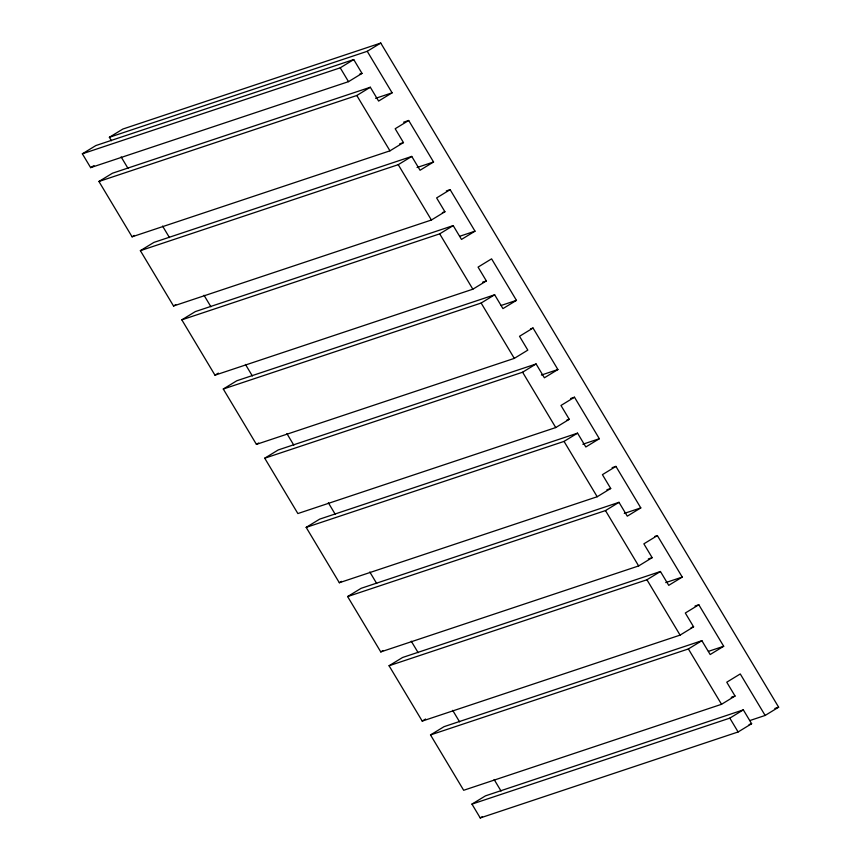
<?xml version="1.0" encoding="UTF-8"?>
<svg xmlns="http://www.w3.org/2000/svg" width="861" height="861" viewBox="0 0 861 861"><rect width="100%" height="100%" fill="white"/><g stroke="black" fill="none" stroke-linecap="round" stroke-linejoin="round"><path stroke-width="1.29" d="M82.355 153.807L95.862 145.552L353.731 59.56L362.018 73.4L348.511 81.655L90.642 167.637L82.355 153.807L340.224 67.825L353.731 59.56M111.446 140.752L109.379 137.286L122.886 129.032L380.756 43.05L778.645 707.193L765.138 715.448L749.888 720.539M90.642 167.637L94.021 165.581M765.138 715.448L740.266 673.948L726.759 682.203L735.046 696.032L721.54 704.298L463.67 790.28L430.511 734.928L444.018 726.673L701.887 640.692L710.174 654.532L723.692 646.267L698.82 604.766L685.313 613.021L693.6 626.851L680.093 635.117L422.224 721.098L389.064 665.747L402.571 657.492L660.441 571.51L668.728 585.351L682.246 577.085L657.373 535.585L643.867 543.84L652.154 557.67L638.647 565.935L380.777 651.917L347.618 596.565L361.125 588.311L618.994 502.329L627.282 516.169L640.799 507.904L615.927 466.393L602.42 474.659L610.707 488.488L597.19 496.743L339.331 582.736L306.172 527.384L319.679 519.129L577.548 433.148L585.835 446.977L599.342 438.723L574.481 397.212L560.974 405.477L569.261 419.307L555.743 427.562L297.874 513.554L264.725 458.203L278.232 449.948L536.102 363.966L544.389 377.796L557.896 369.541L533.034 328.03L519.517 336.296L527.815 350.126L514.297 358.38L256.427 444.373L223.279 389.021L236.786 380.766L494.655 294.785L502.942 308.615L516.449 300.36L491.588 258.849L478.07 267.114L486.368 280.944L472.85 289.199L214.981 375.181L181.822 319.84L195.339 311.585L453.209 225.604L461.496 239.433L475.003 231.178L450.142 189.668L436.624 197.922L444.922 211.763L431.404 220.018L173.535 305.999L140.375 250.659L153.893 242.404L411.762 156.422L420.05 170.252L433.557 161.997L408.695 120.486L395.177 128.741L403.465 142.582L389.958 150.836L132.088 236.818L98.929 181.477L112.447 173.222L370.316 87.241L378.603 101.071L392.11 92.816L367.238 51.305L109.379 137.286M367.238 51.305L380.756 43.05M98.929 181.477L356.798 95.496L370.316 87.241M132.088 236.818L134.338 235.451M140.375 250.659L398.245 164.677L411.762 156.422M173.535 305.999L175.784 304.633M181.822 319.84L439.691 233.858L453.209 225.604M214.981 375.181L218.36 373.125M223.279 389.021L481.138 303.04L494.655 294.785M256.427 444.373L258.687 442.995M264.725 458.203L522.595 372.221L536.102 363.966M306.172 527.384L564.041 441.402L577.548 433.148M339.331 582.736L341.58 581.358M347.618 596.565L605.487 510.584L618.994 502.329M380.777 651.917L383.027 650.539M389.064 665.747L646.934 579.765L660.441 571.51M422.224 721.098L425.603 719.032M430.511 734.928L688.38 648.946L701.887 640.692M471.957 804.109L485.464 795.855L743.334 709.873L751.621 723.714L738.114 731.968L480.244 817.95L471.957 804.109L729.827 718.128L743.334 709.873M480.244 817.95L482.494 816.572M359.478 74.25L362.018 73.4M375.6 98.326L392.11 92.816M403.605 122.187L408.695 120.486M399.655 143.852L403.465 142.582M417.047 167.508L433.557 161.997M446.332 190.938L450.142 189.668M442.371 212.613L444.922 211.763M459.763 236.258L475.003 231.178M482.547 282.214L486.368 280.944M501.21 305.44L516.449 300.36M530.494 328.88L533.034 328.03M541.386 375.052L557.896 369.541M570.671 398.492L574.481 397.212M566.721 420.157L569.261 419.307M582.832 444.233L599.342 438.723M612.117 467.674L615.927 466.393M606.897 489.758L610.707 488.488M624.279 513.414L640.799 507.904M654.834 536.425L657.373 535.585M648.344 558.94L652.154 557.67M665.725 582.596L682.246 577.085M695.01 606.036L698.82 604.766M691.06 627.701L693.6 626.851M708.442 651.357L723.692 646.267M731.237 697.313L735.046 696.032M774.835 708.463L778.645 707.193M749.081 724.553L751.621 723.714M340.224 67.825L348.511 81.655M356.798 95.496L389.958 150.836M398.245 164.677L431.404 220.018M439.691 233.858L472.85 289.199M481.138 303.04L514.297 358.38M522.595 372.221L555.743 427.562M564.041 441.402L597.19 496.743M605.487 510.584L638.647 565.935M646.934 579.765L680.093 635.117M688.38 648.946L721.54 704.298M729.827 718.128L738.114 731.968M121.121 156.896L128.031 168.422M162.568 226.077L169.477 237.604M204.014 295.258L210.923 306.785M245.46 364.44L252.37 375.966M286.907 433.621L293.816 445.148M328.353 502.802L335.263 514.329M369.8 571.984L376.709 583.51M411.246 641.165L418.155 652.692M452.692 710.347L459.602 721.873M494.139 779.528L501.048 791.055"/></g></svg>
